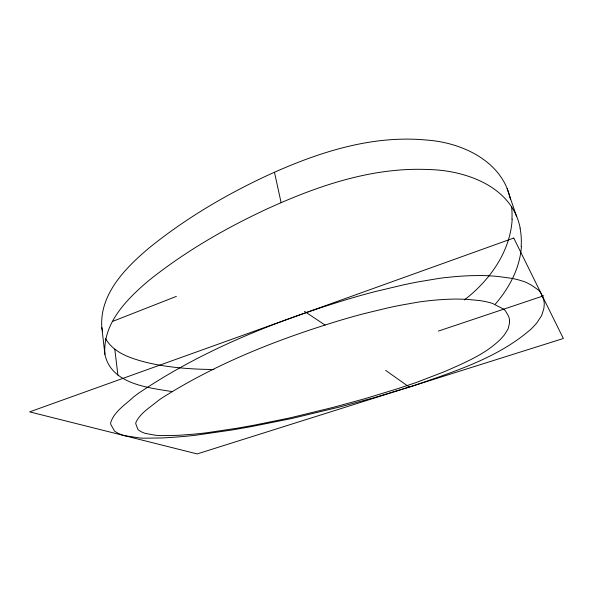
<?xml version="1.0" encoding="UTF-8"?>
<svg xmlns="http://www.w3.org/2000/svg" width="593" height="593" viewBox="0 0 593 593"><rect width="100%" height="100%" fill="white"/><g stroke="black" fill="none" stroke-linecap="round" stroke-linejoin="round"><path stroke-width="0.89" d="M512.189 219.151C510.262 251.81 489.64 280.585 464.312 299.962M521.425 246.377C519.965 267.947 509.335 287.916 495.385 304.031M112.574 321.421L176.358 296.389M438.383 331.087L543.744 295.759M409.845 386.881L411.349 386.399A229.476 78.832 -13.2 0 0 415.396 385.102C455.824 371.003 498.543 357.601 531.224 328.93A202.487 66.342 -13.2 0 0 533.07 327.077L536.05 323.8A80.433 24.506 -15.5 0 0 537.125 322.414L541.105 316.417A73.087 22.415 -15.8 0 0 541.839 315.024L543.714 308.975A199.389 64.244 -13.1 0 0 544.048 306.974L544.255 304.253A145.241 46.35 -14.4 0 0 544.174 302.437L543.625 299.584A107.704 34.209 -15.2 0 0 543.351 298.768L541.105 293.461L539.348 290.941A70.634 22.719 -16.1 0 0 538.548 290.155L532.129 285.567L527.007 282.794A115.924 37.752 -15 0 0 523.411 281.364L518.912 279.992A149.48 48.04 -14.3 0 0 511.796 278.362L497.957 276.457A194.074 60.605 -13.5 0 0 492.272 275.99L485.2 275.619A118.274 38.968 -14.8 0 0 479.848 275.537L472.236 275.649A162.371 51.635 -14.1 0 0 464.667 275.96L462.874 276.064A139.147 45.164 -14.4 0 0 454.505 276.672L444.661 277.672A108.801 36.358 -14.8 0 0 439.198 278.369L418.147 281.897A205.912 62.295 -14 0 0 403.774 284.788L374.391 291.778A235.784 69.062 -14 0 0 355.97 296.819A224.236 66.498 -14 0 0 338.44 302.089C268.281 324.008 199.204 352.072 138.139 393.515A216.452 61.198 -12.4 0 0 133.24 397.266C125.13 404.886 114.182 411.557 110.676 422.661A62.458 17.953 -9.3 0 0 110.765 424.358L114.427 430.933A37.752 10.585 -8.9 0 0 115.175 431.578L118.2 433.298A122.373 35.891 -10.4 0 0 120.498 434.335L122.973 435.255A29.294 8.094 -8.9 0 0 124.093 435.573L140 438.012A81.738 23.535 -9.6 0 0 143.699 438.19L161.704 437.96A118.882 35.587 -9.8 0 0 165.662 437.767L173.719 437.241A356.215 136.887 -11.2 0 0 178.871 436.856L185.616 436.292A95.525 27.827 -10 0 0 188.537 436.003L193.185 435.507A104.753 30.829 -10 0 0 196.513 435.114L231.07 430.125A87.786 25.366 -10.5 0 0 233.835 429.666L247.459 427.286A197.187 64.303 -10.6 0 0 252.047 426.449L289.732 418.917A99.646 29.302 -11.5 0 0 292.468 418.332L337.61 407.487A128.258 39.145 -12.3 0 0 341.783 406.427L374.242 397.636L408.236 387.385M213.94 369.491C191.546 369.343 169.042 367.675 147.183 362.627C131.757 358.617 114.049 353.421 105.576 338.67M172.659 391.684C147.991 387.629 111.18 384.108 104.909 354.384L101.848 327.662C99.239 294.306 125.597 267.732 149.177 247.889C185.298 218.654 225.607 194.838 267.702 175.298C317.144 152.69 371.292 134.796 426.352 140.037C462.051 142.431 502.76 161.296 510.506 199.604M304.454 311.325L325.105 325.09M385.65 370.373L409.266 387.088M507.089 188.67L516.681 216.682M520.172 228.068C512.085 186.662 465.831 170.235 428.309 169.524C372.122 167.033 317.611 185.868 267.169 208.869C225.362 228.298 185.075 251.528 149.013 280.37C127.132 298.783 102.515 323.4 104.909 354.384M274.463 172.222L281.104 202.636M101.848 327.662L102.567 331.198M114.797 349.203L117.903 375.154M520.039 228.105A166.092 103.634 -18.5 0 1 521.165 246.421M511.566 206.601A163.705 106.555 -18.9 0 1 511.937 219.188M509.55 321.287L509.543 321.665A161.037 50.531 -13.1 0 1 509.387 323.637L508.223 328.47A58.648 17.768 -15.3 0 1 507.682 329.604L504.643 334.467A65.415 19.702 -15 0 1 503.798 335.601L501.411 338.292A165.832 52.844 -13.1 0 1 499.921 339.819C485.734 353.628 467.158 361.56 449.346 369.543A372.211 146.619 -11 0 1 442.763 372.322L416.182 382.522L399.852 387.985A207.75 70.011 -12.8 0 1 396.287 389.134L364.695 398.755L334.808 406.931A116.969 35.402 -12.1 0 1 331.109 407.88L291.185 417.591A90.225 26.359 -11.5 0 1 288.769 418.124L255.546 424.899A173.912 55.512 -10.7 0 1 251.506 425.655L239.542 427.798A77.95 22.371 -10.6 0 1 237.118 428.213L206.935 432.734A90.432 26.3 -10.2 0 1 204.036 433.09L200.011 433.542A81.738 23.55 -10.1 0 1 197.476 433.802L191.658 434.328A286.293 102.737 -11 0 1 187.218 434.684L180.287 435.173A98.912 29.079 -10 0 1 176.899 435.358L161.6 435.618A66.171 18.806 -9.8 0 1 158.494 435.477L156.204 435.314A30.406 8.354 -9.5 0 1 154.795 435.158L145.404 433.424A23.394 6.434 -9.2 0 1 144.507 433.149L142.557 432.356A96.807 27.834 -10.4 0 1 140.43 431.289L138.473 429.999A30.554 8.51 -9.3 0 1 137.932 429.451L135.782 423.825A51.91 14.743 -9.6 0 1 135.938 422.372C140.385 412.898 150.177 407.361 157.931 400.853A190.472 52.799 -12.3 0 1 162.43 397.695C216.03 363.85 275.419 340.204 335.853 321.665A204.674 58.648 -13.7 0 1 364.132 313.623L388.563 307.73A181.213 53.274 -13.7 0 1 400.52 305.247L418.072 302.141A93.664 30.184 -14.3 0 1 424.062 301.311L430.881 300.525A118.044 37.129 -14 0 1 437.908 299.88L439.413 299.769A137.183 42.392 -13.8 0 1 445.795 299.369L452.229 299.117A98.075 31.34 -14.4 0 1 456.766 299.065L462.785 299.183A160.636 48.937 -13.4 0 1 467.647 299.413L479.567 300.555A120.898 37.87 -14 0 1 485.771 301.637L489.722 302.593A92.315 29.302 -14.6 0 1 492.909 303.609L503.42 309.027A55.423 17.471 -15.5 0 1 504.176 309.62L504.836 310.235A79.477 25.039 -14.9 0 1 505.733 311.318L508.268 315.624A84.947 26.433 -14.8 0 1 508.572 316.254L509.209 318.219A116.043 36.188 -14.1 0 1 509.491 319.909L509.55 321.287M513.746 238.045L29.65 411.876L197.187 453.919L563.35 338.492L513.746 238.045"/></g></svg>
